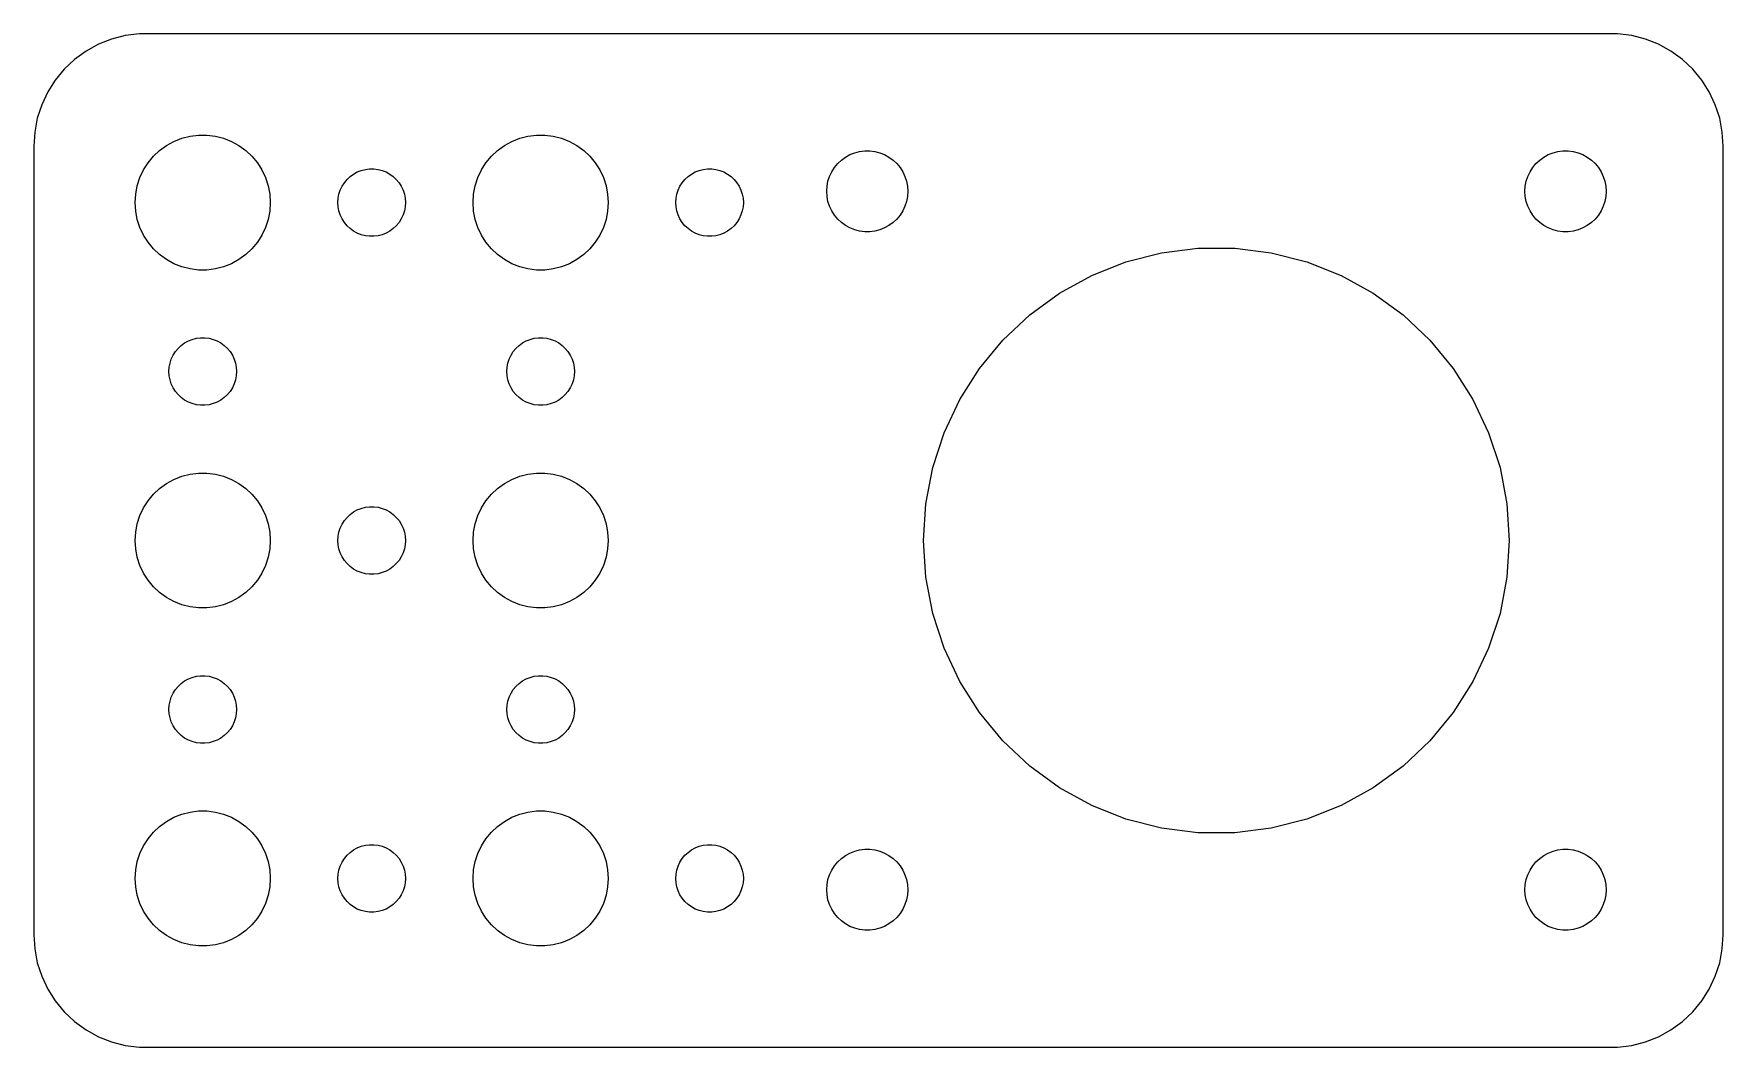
# Model space of a CAD drawing. Header units: metres. Extents: x -52.5 to 22.5, y -22.5 to 22.5.
import ezdxf

# ---------------------------------------------------------------- set-up
doc = ezdxf.new("R2010")
doc.units = ezdxf.units.M

msp = doc.modelspace()

# ---------------------------------------------------------------- linework, layer by layer
for p, q in [((-49.6289, 22.0241), (-50.1791, 21.7216)), ((-49.0451, 22.2553), (-49.6289, 22.0241)), ((-48.4369, 22.4114), (-49.0451, 22.2553)), ((-47.8139, 22.4901), (-48.4369, 22.4114)), ((17.8139, 22.4901), (-47.8139, 22.4901)), ((18.4369, 22.4114), (17.8139, 22.4901)), ((19.0451, 22.2553), (18.4369, 22.4114)), ((19.6289, 22.0241), (19.0451, 22.2553)), ((20.1791, 21.7216), (19.6289, 22.0241)), ((-50.6871, 21.3526), (-51.1448, 20.9227)), ((-50.1791, 21.7216), (-50.6871, 21.3526)), ((20.6871, 21.3526), (20.1791, 21.7216)), ((21.1448, 20.9227), (20.6871, 21.3526)), ((-51.5451, 20.4389), (-51.8815, 19.9088)), ((-51.1448, 20.9227), (-51.5451, 20.4389)), ((21.5451, 20.4389), (21.1448, 20.9227)), ((21.8815, 19.9088), (21.5451, 20.4389)), ((-51.8815, 19.9088), (-52.1489, 19.3406)), ((22.1489, 19.3406), (21.8815, 19.9088)), ((-52.1489, 19.3406), (-52.3429, 18.7434)), ((22.3429, 18.7434), (22.1489, 19.3406)), ((-52.4606, 18.1267), (-52.5, 17.5)), ((-52.3429, 18.7434), (-52.4606, 18.1267)), ((22.4606, 18.1267), (22.3429, 18.7434)), ((22.5, 17.5), (22.4606, 18.1267)), ((-52.5, 17.5), (-52.5, -17.5)), ((-47.1869, 17.0536), (-46.9123, 17.3115)), ((-46.9123, 17.3115), (-46.6075, 17.533)), ((-46.6075, 17.533), (-46.2773, 17.7145)), ((-46.2773, 17.7145), (-45.927, 17.8532)), ((-45.927, 17.8532), (-45.5621, 17.9469)), ((-45.5621, 17.9469), (-45.1884, 17.9941)), ((-45.1884, 17.9941), (-44.8116, 17.9941)), ((-44.8116, 17.9941), (-44.4379, 17.9469)), ((-44.4379, 17.9469), (-44.0729, 17.8532)), ((-44.0729, 17.8532), (-43.7227, 17.7145)), ((-43.7227, 17.7145), (-43.3925, 17.533)), ((-43.3925, 17.533), (-43.0877, 17.3115)), ((-43.0877, 17.3115), (-42.8131, 17.0536)), ((-32.1869, 17.0536), (-31.9123, 17.3115)), ((-31.9123, 17.3115), (-31.6075, 17.533)), ((-31.6075, 17.533), (-31.2773, 17.7145)), ((-31.2773, 17.7145), (-30.927, 17.8532)), ((-30.927, 17.8532), (-30.5621, 17.9469)), ((-30.5621, 17.9469), (-30.1884, 17.9941)), ((-30.1884, 17.9941), (-29.8116, 17.9941)), ((-29.8116, 17.9941), (-29.4379, 17.9469)), ((-29.4379, 17.9469), (-29.0729, 17.8532)), ((-29.0729, 17.8532), (-28.7227, 17.7145)), ((-28.7227, 17.7145), (-28.3925, 17.533)), ((-28.3925, 17.533), (-28.0877, 17.3115)), ((-28.0877, 17.3115), (-27.8131, 17.0536)), ((-16.0562, 17.2119), (-15.8373, 17.2681)), ((-15.8373, 17.2681), (-15.613, 17.2964)), ((-15.613, 17.2964), (-15.387, 17.2964)), ((-15.387, 17.2964), (-15.1627, 17.2681)), ((-15.1627, 17.2681), (-14.9438, 17.2119)), ((14.9438, 17.2119), (15.1627, 17.2681)), ((15.1627, 17.2681), (15.387, 17.2964)), ((15.387, 17.2964), (15.613, 17.2964)), ((15.613, 17.2964), (15.8373, 17.2681)), ((15.8373, 17.2681), (16.0562, 17.2119)), ((22.5, -17.5), (22.5, 17.5)), ((-47.6289, 16.4453), (-47.427, 16.7634)), ((-47.427, 16.7634), (-47.1869, 17.0536)), ((-42.8131, 17.0536), (-42.5729, 16.7634)), ((-42.5729, 16.7634), (-42.3711, 16.4453)), ((-32.6289, 16.4453), (-32.427, 16.7634)), ((-32.427, 16.7634), (-32.1869, 17.0536)), ((-27.8131, 17.0536), (-27.5729, 16.7634)), ((-27.5729, 16.7634), (-27.3711, 16.4453)), ((-17.0773, 16.3672), (-16.9562, 16.558)), ((-16.9562, 16.558), (-16.8121, 16.7322)), ((-16.8121, 16.7322), (-16.6474, 16.8869)), ((-16.6474, 16.8869), (-16.4645, 17.0198)), ((-16.4645, 17.0198), (-16.2664, 17.1287)), ((-16.2664, 17.1287), (-16.0562, 17.2119)), ((-14.9438, 17.2119), (-14.7336, 17.1287)), ((-14.7336, 17.1287), (-14.5355, 17.0198)), ((-14.5355, 17.0198), (-14.3526, 16.8869)), ((-14.3526, 16.8869), (-14.1879, 16.7322)), ((-14.1879, 16.7322), (-14.0438, 16.558)), ((-14.0438, 16.558), (-13.9226, 16.3672)), ((13.9226, 16.3672), (14.0438, 16.558)), ((14.0438, 16.558), (14.1879, 16.7322)), ((14.1879, 16.7322), (14.3526, 16.8869)), ((14.3526, 16.8869), (14.5355, 17.0198)), ((14.5355, 17.0198), (14.7336, 17.1287)), ((14.7336, 17.1287), (14.9438, 17.2119)), ((16.0562, 17.2119), (16.2664, 17.1287)), ((16.2664, 17.1287), (16.4645, 17.0198)), ((16.4645, 17.0198), (16.6474, 16.8869)), ((16.6474, 16.8869), (16.8121, 16.7322)), ((16.8121, 16.7322), (16.9562, 16.558)), ((16.9562, 16.558), (17.0773, 16.3672)), ((-47.9057, 15.7461), (-47.7893, 16.1044)), ((-47.7893, 16.1044), (-47.6289, 16.4453)), ((-42.3711, 16.4453), (-42.2107, 16.1044)), ((-42.2107, 16.1044), (-42.0942, 15.7461)), ((-38.8145, 15.7226), (-38.7135, 15.8817)), ((-38.7135, 15.8817), (-38.5934, 16.0268)), ((-38.5934, 16.0268), (-38.4561, 16.1558)), ((-38.4561, 16.1558), (-38.3037, 16.2665)), ((-38.3037, 16.2665), (-38.1387, 16.3572)), ((-38.1387, 16.3572), (-37.9635, 16.4266)), ((-37.9635, 16.4266), (-37.7811, 16.4734)), ((-37.7811, 16.4734), (-37.5942, 16.497)), ((-37.5942, 16.497), (-37.4058, 16.497)), ((-37.4058, 16.497), (-37.2189, 16.4734)), ((-37.2189, 16.4734), (-37.0365, 16.4266)), ((-37.0365, 16.4266), (-36.8613, 16.3572)), ((-36.8613, 16.3572), (-36.6963, 16.2665)), ((-36.6963, 16.2665), (-36.5439, 16.1558)), ((-36.5439, 16.1558), (-36.4065, 16.0268)), ((-36.4065, 16.0268), (-36.2865, 15.8817)), ((-36.2865, 15.8817), (-36.1855, 15.7226)), ((-32.9057, 15.7461), (-32.7893, 16.1044)), ((-32.7893, 16.1044), (-32.6289, 16.4453)), ((-27.3711, 16.4453), (-27.2107, 16.1044)), ((-27.2107, 16.1044), (-27.0942, 15.7461)), ((-23.8145, 15.7226), (-23.7135, 15.8817)), ((-23.7135, 15.8817), (-23.5934, 16.0268)), ((-23.5934, 16.0268), (-23.4561, 16.1558)), ((-23.4561, 16.1558), (-23.3037, 16.2665)), ((-23.3037, 16.2665), (-23.1387, 16.3572)), ((-23.1387, 16.3572), (-22.9635, 16.4266)), ((-22.9635, 16.4266), (-22.7811, 16.4734)), ((-22.7811, 16.4734), (-22.5942, 16.497)), ((-22.5942, 16.497), (-22.4058, 16.497)), ((-22.4058, 16.497), (-22.2189, 16.4734)), ((-22.2189, 16.4734), (-22.0365, 16.4266)), ((-22.0365, 16.4266), (-21.8613, 16.3572)), ((-21.8613, 16.3572), (-21.6963, 16.2665)), ((-21.6963, 16.2665), (-21.5439, 16.1558)), ((-21.5439, 16.1558), (-21.4065, 16.0268)), ((-21.4065, 16.0268), (-21.2865, 15.8817)), ((-21.2865, 15.8817), (-21.1855, 15.7226)), ((-17.2858, 15.7256), (-17.2434, 15.9476)), ((-17.2434, 15.9476), (-17.1736, 16.1626)), ((-17.1736, 16.1626), (-17.0773, 16.3672)), ((-13.9226, 16.3672), (-13.8264, 16.1626)), ((-13.8264, 16.1626), (-13.7565, 15.9476)), ((-13.7565, 15.9476), (-13.7142, 15.7256)), ((13.7142, 15.7256), (13.7565, 15.9476)), ((13.7565, 15.9476), (13.8264, 16.1626)), ((13.8264, 16.1626), (13.9226, 16.3672)), ((17.0773, 16.3672), (17.1736, 16.1626)), ((17.1736, 16.1626), (17.2434, 15.9476)), ((17.2434, 15.9476), (17.2858, 15.7256)), ((-48, 15), (-47.9763, 15.376)), ((-47.9763, 14.624), (-48, 15)), ((-47.9763, 15.376), (-47.9057, 15.7461)), ((-42.0942, 15.7461), (-42.0237, 15.376)), ((-42.0237, 15.376), (-42, 15)), ((-42, 15), (-42.0237, 14.624)), ((-39, 15), (-38.9882, 15.188)), ((-38.9882, 14.812), (-39, 15)), ((-38.9882, 15.188), (-38.9529, 15.373)), ((-38.9529, 15.373), (-38.8947, 15.5522)), ((-38.8947, 15.5522), (-38.8145, 15.7226)), ((-36.1855, 15.7226), (-36.1053, 15.5522)), ((-36.1053, 15.5522), (-36.0471, 15.373)), ((-36.0471, 15.373), (-36.0118, 15.188)), ((-36.0118, 15.188), (-36, 15)), ((-36, 15), (-36.0118, 14.812)), ((-33, 15), (-32.9763, 15.376)), ((-32.9763, 14.624), (-33, 15)), ((-32.9763, 15.376), (-32.9057, 15.7461)), ((-27.0942, 15.7461), (-27.0237, 15.376)), ((-27.0237, 15.376), (-27, 15)), ((-27, 15), (-27.0237, 14.624)), ((-24, 15), (-23.9882, 15.188)), ((-23.9882, 14.812), (-24, 15)), ((-23.9882, 15.188), (-23.9529, 15.373)), ((-23.9529, 15.373), (-23.8947, 15.5522)), ((-23.8947, 15.5522), (-23.8145, 15.7226)), ((-21.1855, 15.7226), (-21.1053, 15.5522)), ((-21.1053, 15.5522), (-21.0471, 15.373)), ((-21.0471, 15.373), (-21.0118, 15.188)), ((-21.0118, 15.188), (-21, 15)), ((-21, 15), (-21.0118, 14.812)), ((-17.3, 15.5), (-17.2858, 15.7256)), ((-17.2858, 15.2744), (-17.3, 15.5)), ((-17.2434, 15.0524), (-17.2858, 15.2744)), ((-17.1736, 14.8374), (-17.2434, 15.0524)), ((-13.7565, 15.0524), (-13.8264, 14.8374)), ((-13.7142, 15.2744), (-13.7565, 15.0524)), ((-13.7142, 15.7256), (-13.7, 15.5)), ((-13.7, 15.5), (-13.7142, 15.2744)), ((13.7, 15.5), (13.7142, 15.7256)), ((13.7142, 15.2744), (13.7, 15.5)), ((13.7565, 15.0524), (13.7142, 15.2744)), ((13.8264, 14.8374), (13.7565, 15.0524)), ((17.2434, 15.0524), (17.1736, 14.8374)), ((17.2858, 15.2744), (17.2434, 15.0524)), ((17.2858, 15.7256), (17.3, 15.5)), ((17.3, 15.5), (17.2858, 15.2744)), ((-47.9057, 14.2539), (-47.9763, 14.624)), ((-47.7893, 13.8956), (-47.9057, 14.2539)), ((-42.0942, 14.2539), (-42.2107, 13.8956)), ((-42.0237, 14.624), (-42.0942, 14.2539)), ((-38.9529, 14.627), (-38.9882, 14.812)), ((-38.8947, 14.4478), (-38.9529, 14.627)), ((-38.8145, 14.2774), (-38.8947, 14.4478)), ((-38.7135, 14.1183), (-38.8145, 14.2774)), ((-36.1855, 14.2774), (-36.2865, 14.1183)), ((-36.1053, 14.4478), (-36.1855, 14.2774)), ((-36.0471, 14.627), (-36.1053, 14.4478)), ((-36.0118, 14.812), (-36.0471, 14.627)), ((-32.9057, 14.2539), (-32.9763, 14.624)), ((-32.7893, 13.8956), (-32.9057, 14.2539)), ((-27.0942, 14.2539), (-27.2107, 13.8956)), ((-27.0237, 14.624), (-27.0942, 14.2539)), ((-23.9529, 14.627), (-23.9882, 14.812)), ((-23.8947, 14.4478), (-23.9529, 14.627)), ((-23.8145, 14.2774), (-23.8947, 14.4478)), ((-23.7135, 14.1183), (-23.8145, 14.2774)), ((-21.1855, 14.2774), (-21.2865, 14.1183)), ((-21.1053, 14.4478), (-21.1855, 14.2774)), ((-21.0471, 14.627), (-21.1053, 14.4478)), ((-21.0118, 14.812), (-21.0471, 14.627)), ((-17.0773, 14.6328), (-17.1736, 14.8374)), ((-16.9562, 14.442), (-17.0773, 14.6328)), ((-16.8121, 14.2678), (-16.9562, 14.442)), ((-16.6474, 14.1131), (-16.8121, 14.2678)), ((-14.1879, 14.2678), (-14.3526, 14.1131)), ((-14.0438, 14.442), (-14.1879, 14.2678)), ((-13.9226, 14.6328), (-14.0438, 14.442)), ((-13.8264, 14.8374), (-13.9226, 14.6328)), ((13.9226, 14.6328), (13.8264, 14.8374)), ((14.0438, 14.442), (13.9226, 14.6328)), ((14.1879, 14.2678), (14.0438, 14.442)), ((14.3526, 14.1131), (14.1879, 14.2678)), ((16.8121, 14.2678), (16.6474, 14.1131)), ((16.9562, 14.442), (16.8121, 14.2678)), ((17.0773, 14.6328), (16.9562, 14.442)), ((17.1736, 14.8374), (17.0773, 14.6328)), ((-47.6289, 13.5547), (-47.7893, 13.8956)), ((-47.427, 13.2366), (-47.6289, 13.5547)), ((-42.3711, 13.5547), (-42.5729, 13.2366)), ((-42.2107, 13.8956), (-42.3711, 13.5547)), ((-38.5934, 13.9732), (-38.7135, 14.1183)), ((-38.4561, 13.8442), (-38.5934, 13.9732)), ((-38.3037, 13.7335), (-38.4561, 13.8442)), ((-38.1387, 13.6427), (-38.3037, 13.7335)), ((-37.9635, 13.5734), (-38.1387, 13.6427)), ((-37.7811, 13.5266), (-37.9635, 13.5734)), ((-37.5942, 13.5029), (-37.7811, 13.5266)), ((-37.4058, 13.5029), (-37.5942, 13.5029)), ((-37.2189, 13.5266), (-37.4058, 13.5029)), ((-37.0365, 13.5734), (-37.2189, 13.5266)), ((-36.8613, 13.6427), (-37.0365, 13.5734)), ((-36.6963, 13.7335), (-36.8613, 13.6427)), ((-36.5439, 13.8442), (-36.6963, 13.7335)), ((-36.4065, 13.9732), (-36.5439, 13.8442)), ((-36.2865, 14.1183), (-36.4065, 13.9732)), ((-32.6289, 13.5547), (-32.7893, 13.8956)), ((-32.427, 13.2366), (-32.6289, 13.5547)), ((-27.3711, 13.5547), (-27.5729, 13.2366)), ((-27.2107, 13.8956), (-27.3711, 13.5547)), ((-23.5934, 13.9732), (-23.7135, 14.1183)), ((-23.4561, 13.8442), (-23.5934, 13.9732)), ((-23.3037, 13.7335), (-23.4561, 13.8442)), ((-23.1387, 13.6427), (-23.3037, 13.7335)), ((-22.9635, 13.5734), (-23.1387, 13.6427)), ((-22.7811, 13.5266), (-22.9635, 13.5734)), ((-22.5942, 13.5029), (-22.7811, 13.5266)), ((-22.4058, 13.5029), (-22.5942, 13.5029)), ((-22.2189, 13.5266), (-22.4058, 13.5029)), ((-22.0365, 13.5734), (-22.2189, 13.5266)), ((-21.8613, 13.6427), (-22.0365, 13.5734)), ((-21.6963, 13.7335), (-21.8613, 13.6427)), ((-21.5439, 13.8442), (-21.6963, 13.7335)), ((-21.4065, 13.9732), (-21.5439, 13.8442)), ((-21.2865, 14.1183), (-21.4065, 13.9732)), ((-16.4645, 13.9802), (-16.6474, 14.1131)), ((-16.2664, 13.8713), (-16.4645, 13.9802)), ((-16.0562, 13.7881), (-16.2664, 13.8713)), ((-15.8373, 13.7319), (-16.0562, 13.7881)), ((-15.613, 13.7036), (-15.8373, 13.7319)), ((-15.387, 13.7036), (-15.613, 13.7036)), ((-15.1627, 13.7319), (-15.387, 13.7036)), ((-14.9438, 13.7881), (-15.1627, 13.7319)), ((-14.7336, 13.8713), (-14.9438, 13.7881)), ((-14.5355, 13.9802), (-14.7336, 13.8713)), ((-14.3526, 14.1131), (-14.5355, 13.9802)), ((14.5355, 13.9802), (14.3526, 14.1131)), ((14.7336, 13.8713), (14.5355, 13.9802)), ((14.9438, 13.7881), (14.7336, 13.8713)), ((15.1627, 13.7319), (14.9438, 13.7881)), ((15.387, 13.7036), (15.1627, 13.7319)), ((15.613, 13.7036), (15.387, 13.7036)), ((15.8373, 13.7319), (15.613, 13.7036)), ((16.0562, 13.7881), (15.8373, 13.7319)), ((16.2664, 13.8713), (16.0562, 13.7881)), ((16.4645, 13.9802), (16.2664, 13.8713)), ((16.6474, 14.1131), (16.4645, 13.9802)), ((-47.1869, 12.9464), (-47.427, 13.2366)), ((-46.9123, 12.6884), (-47.1869, 12.9464)), ((-42.8131, 12.9464), (-43.0877, 12.6884)), ((-42.5729, 13.2366), (-42.8131, 12.9464)), ((-32.1869, 12.9464), (-32.427, 13.2366)), ((-31.9123, 12.6884), (-32.1869, 12.9464)), ((-27.8131, 12.9464), (-28.0877, 12.6884)), ((-27.5729, 13.2366), (-27.8131, 12.9464)), ((-4.01721, 12.3637), (-2.43594, 12.7697)), ((-2.43594, 12.7697), (-0.81627, 12.9743)), ((-0.81627, 12.9743), (0.81627, 12.9743)), ((0.81627, 12.9743), (2.43594, 12.7697)), ((2.43594, 12.7697), (4.01721, 12.3637)), ((-46.6075, 12.467), (-46.9123, 12.6884)), ((-46.2773, 12.2855), (-46.6075, 12.467)), ((-45.927, 12.1468), (-46.2773, 12.2855)), ((-45.5621, 12.0531), (-45.927, 12.1468)), ((-45.1884, 12.0059), (-45.5621, 12.0531)), ((-44.8116, 12.0059), (-45.1884, 12.0059)), ((-44.4379, 12.0531), (-44.8116, 12.0059)), ((-44.0729, 12.1468), (-44.4379, 12.0531)), ((-43.7227, 12.2855), (-44.0729, 12.1468)), ((-43.3925, 12.467), (-43.7227, 12.2855)), ((-43.0877, 12.6884), (-43.3925, 12.467)), ((-31.6075, 12.467), (-31.9123, 12.6884)), ((-31.2773, 12.2855), (-31.6075, 12.467)), ((-30.927, 12.1468), (-31.2773, 12.2855)), ((-30.5621, 12.0531), (-30.927, 12.1468)), ((-30.1884, 12.0059), (-30.5621, 12.0531)), ((-29.8116, 12.0059), (-30.1884, 12.0059)), ((-29.4379, 12.0531), (-29.8116, 12.0059)), ((-29.0729, 12.1468), (-29.4379, 12.0531)), ((-28.7227, 12.2855), (-29.0729, 12.1468)), ((-28.3925, 12.467), (-28.7227, 12.2855)), ((-28.0877, 12.6884), (-28.3925, 12.467)), ((-5.53513, 11.7627), (-4.01721, 12.3637)), ((4.01721, 12.3637), (5.53513, 11.7627)), ((-6.96574, 10.9763), (-5.53513, 11.7627)), ((5.53513, 11.7627), (6.96574, 10.9763)), ((-8.2865, 10.0167), (-6.96574, 10.9763)), ((6.96574, 10.9763), (8.2865, 10.0167)), ((-9.47658, 8.89911), (-8.2865, 10.0167)), ((8.2865, 10.0167), (9.47658, 8.89911)), ((-46.3145, 8.22263), (-46.2135, 8.38167)), ((-46.2135, 8.38167), (-46.0934, 8.52681)), ((-46.0934, 8.52681), (-45.9561, 8.65576)), ((-45.9561, 8.65576), (-45.8037, 8.76648)), ((-45.8037, 8.76648), (-45.6387, 8.85724)), ((-45.6387, 8.85724), (-45.4635, 8.92657)), ((-45.4635, 8.92657), (-45.2811, 8.97342)), ((-45.2811, 8.97342), (-45.0942, 8.99704)), ((-45.0942, 8.99704), (-44.9058, 8.99704)), ((-44.9058, 8.99704), (-44.7189, 8.97342)), ((-44.7189, 8.97342), (-44.5365, 8.92657)), ((-44.5365, 8.92657), (-44.3613, 8.85724)), ((-44.3613, 8.85724), (-44.1963, 8.76648)), ((-44.1963, 8.76648), (-44.0439, 8.65576)), ((-44.0439, 8.65576), (-43.9065, 8.52681)), ((-43.9065, 8.52681), (-43.7865, 8.38167)), ((-43.7865, 8.38167), (-43.6855, 8.22263)), ((-31.3145, 8.22263), (-31.2135, 8.38167)), ((-31.2135, 8.38167), (-31.0934, 8.52681)), ((-31.0934, 8.52681), (-30.9561, 8.65576)), ((-30.9561, 8.65576), (-30.8037, 8.76648)), ((-30.8037, 8.76648), (-30.6387, 8.85724)), ((-30.6387, 8.85724), (-30.4635, 8.92657)), ((-30.4635, 8.92657), (-30.2811, 8.97342)), ((-30.2811, 8.97342), (-30.0942, 8.99704)), ((-30.0942, 8.99704), (-29.9058, 8.99704)), ((-29.9058, 8.99704), (-29.7189, 8.97342)), ((-29.7189, 8.97342), (-29.5365, 8.92657)), ((-29.5365, 8.92657), (-29.3613, 8.85724)), ((-29.3613, 8.85724), (-29.1963, 8.76648)), ((-29.1963, 8.76648), (-29.0439, 8.65576)), ((-29.0439, 8.65576), (-28.9065, 8.52681)), ((-28.9065, 8.52681), (-28.7865, 8.38167)), ((-28.7865, 8.38167), (-28.6855, 8.22263)), ((-10.5172, 7.6412), (-9.47658, 8.89911)), ((9.47658, 8.89911), (10.5172, 7.6412)), ((-46.5, 7.5), (-46.4882, 7.68799)), ((-46.4882, 7.312), (-46.5, 7.5)), ((-46.4882, 7.68799), (-46.4529, 7.87303)), ((-46.4529, 7.87303), (-46.3947, 8.05219)), ((-46.3947, 8.05219), (-46.3145, 8.22263)), ((-43.6855, 8.22263), (-43.6053, 8.05219)), ((-43.6053, 8.05219), (-43.5471, 7.87303)), ((-43.5471, 7.87303), (-43.5118, 7.68799)), ((-43.5118, 7.68799), (-43.5, 7.5)), ((-43.5, 7.5), (-43.5118, 7.312)), ((-31.5, 7.5), (-31.4882, 7.68799)), ((-31.4882, 7.312), (-31.5, 7.5)), ((-31.4882, 7.68799), (-31.4529, 7.87303)), ((-31.4529, 7.87303), (-31.3947, 8.05219)), ((-31.3947, 8.05219), (-31.3145, 8.22263)), ((-28.6855, 8.22263), (-28.6053, 8.05219)), ((-28.6053, 8.05219), (-28.5471, 7.87303)), ((-28.5471, 7.87303), (-28.5118, 7.68799)), ((-28.5118, 7.68799), (-28.5, 7.5)), ((-28.5, 7.5), (-28.5118, 7.312)), ((-11.392, 6.26279), (-10.5172, 7.6412)), ((10.5172, 7.6412), (11.392, 6.26279)), ((-46.4529, 7.12695), (-46.4882, 7.312)), ((-46.3947, 6.9478), (-46.4529, 7.12695)), ((-46.3145, 6.77736), (-46.3947, 6.9478)), ((-46.2135, 6.61832), (-46.3145, 6.77736)), ((-43.6855, 6.77736), (-43.7865, 6.61832)), ((-43.6053, 6.9478), (-43.6855, 6.77736)), ((-43.5471, 7.12695), (-43.6053, 6.9478)), ((-43.5118, 7.312), (-43.5471, 7.12695)), ((-31.4529, 7.12695), (-31.4882, 7.312)), ((-31.3947, 6.9478), (-31.4529, 7.12695)), ((-31.3145, 6.77736), (-31.3947, 6.9478)), ((-31.2135, 6.61832), (-31.3145, 6.77736)), ((-28.6855, 6.77736), (-28.7865, 6.61832)), ((-28.6053, 6.9478), (-28.6855, 6.77736)), ((-28.5471, 7.12695), (-28.6053, 6.9478)), ((-28.5118, 7.312), (-28.5471, 7.12695)), ((-46.0934, 6.47318), (-46.2135, 6.61832)), ((-45.9561, 6.34422), (-46.0934, 6.47318)), ((-45.8037, 6.23351), (-45.9561, 6.34422)), ((-45.6387, 6.14275), (-45.8037, 6.23351)), ((-45.4635, 6.07341), (-45.6387, 6.14275)), ((-45.2811, 6.02657), (-45.4635, 6.07341)), ((-45.0942, 6.00294), (-45.2811, 6.02657)), ((-44.9058, 6.00294), (-45.0942, 6.00294)), ((-44.7189, 6.02657), (-44.9058, 6.00294)), ((-44.5365, 6.07341), (-44.7189, 6.02657)), ((-44.3613, 6.14275), (-44.5365, 6.07341)), ((-44.1963, 6.23351), (-44.3613, 6.14275)), ((-44.0439, 6.34422), (-44.1963, 6.23351)), ((-43.9065, 6.47318), (-44.0439, 6.34422)), ((-43.7865, 6.61832), (-43.9065, 6.47318)), ((-31.0934, 6.47318), (-31.2135, 6.61832)), ((-30.9561, 6.34422), (-31.0934, 6.47318)), ((-30.8037, 6.23351), (-30.9561, 6.34422)), ((-30.6387, 6.14275), (-30.8037, 6.23351)), ((-30.4635, 6.07341), (-30.6387, 6.14275)), ((-30.2811, 6.02657), (-30.4635, 6.07341)), ((-30.0942, 6.00294), (-30.2811, 6.02657)), ((-29.9058, 6.00294), (-30.0942, 6.00294)), ((-29.7189, 6.02657), (-29.9058, 6.00294)), ((-29.5365, 6.07341), (-29.7189, 6.02657)), ((-29.3613, 6.14275), (-29.5365, 6.07341)), ((-29.1963, 6.23351), (-29.3613, 6.14275)), ((-29.0439, 6.34422), (-29.1963, 6.23351)), ((-28.9065, 6.47318), (-29.0439, 6.34422)), ((-28.7865, 6.61832), (-28.9065, 6.47318)), ((-12.0871, 4.78561), (-11.392, 6.26279)), ((11.392, 6.26279), (12.0871, 4.78561)), ((-12.5916, 3.23296), (-12.0871, 4.78561)), ((12.0871, 4.78561), (12.5916, 3.23296)), ((-12.8975, 1.62932), (-12.5916, 3.23296)), ((12.5916, 3.23296), (12.8975, 1.62932)), ((-47.1869, 2.05363), (-46.9123, 2.31154)), ((-46.9123, 2.31154), (-46.6075, 2.53297)), ((-46.6075, 2.53297), (-46.2773, 2.71448)), ((-46.2773, 2.71448), (-45.927, 2.85316)), ((-45.927, 2.85316), (-45.5621, 2.94685)), ((-45.5621, 2.94685), (-45.1884, 2.99408)), ((-45.1884, 2.99408), (-44.8116, 2.99408)), ((-44.8116, 2.99408), (-44.4379, 2.94685)), ((-44.4379, 2.94685), (-44.0729, 2.85316)), ((-44.0729, 2.85316), (-43.7227, 2.71448)), ((-43.7227, 2.71448), (-43.3925, 2.53297)), ((-43.3925, 2.53297), (-43.0877, 2.31154)), ((-43.0877, 2.31154), (-42.8131, 2.05363)), ((-32.1869, 2.05363), (-31.9123, 2.31154)), ((-31.9123, 2.31154), (-31.6075, 2.53297)), ((-31.6075, 2.53297), (-31.2773, 2.71448)), ((-31.2773, 2.71448), (-30.927, 2.85316)), ((-30.927, 2.85316), (-30.5621, 2.94685)), ((-30.5621, 2.94685), (-30.1884, 2.99408)), ((-30.1884, 2.99408), (-29.8116, 2.99408)), ((-29.8116, 2.99408), (-29.4379, 2.94685)), ((-29.4379, 2.94685), (-29.0729, 2.85316)), ((-29.0729, 2.85316), (-28.7227, 2.71448)), ((-28.7227, 2.71448), (-28.3925, 2.53297)), ((-28.3925, 2.53297), (-28.0877, 2.31154)), ((-28.0877, 2.31154), (-27.8131, 2.05363)), ((-47.6289, 1.44525), (-47.427, 1.76335)), ((-47.427, 1.76335), (-47.1869, 2.05363)), ((-42.8131, 2.05363), (-42.5729, 1.76335)), ((-42.5729, 1.76335), (-42.3711, 1.44525)), ((-32.6289, 1.44525), (-32.427, 1.76335)), ((-32.427, 1.76335), (-32.1869, 2.05363)), ((-27.8131, 2.05363), (-27.5729, 1.76335)), ((-27.5729, 1.76335), (-27.3711, 1.44525)), ((-13, 0), (-12.8975, 1.62932)), ((12.8975, 1.62932), (13, 0)), ((-47.9057, 0.74606), (-47.7893, 1.10437)), ((-47.7893, 1.10437), (-47.6289, 1.44525)), ((-42.3711, 1.44525), (-42.2107, 1.10437)), ((-42.2107, 1.10437), (-42.0942, 0.74606)), ((-38.8145, 0.72263), (-38.7135, 0.88167)), ((-38.7135, 0.88167), (-38.5934, 1.02681)), ((-38.5934, 1.02681), (-38.4561, 1.15576)), ((-38.4561, 1.15576), (-38.3037, 1.26648)), ((-38.3037, 1.26648), (-38.1387, 1.35724)), ((-38.1387, 1.35724), (-37.9635, 1.42657)), ((-37.9635, 1.42657), (-37.7811, 1.47342)), ((-37.7811, 1.47342), (-37.5942, 1.49704)), ((-37.5942, 1.49704), (-37.4058, 1.49704)), ((-37.4058, 1.49704), (-37.2189, 1.47342)), ((-37.2189, 1.47342), (-37.0365, 1.42657)), ((-37.0365, 1.42657), (-36.8613, 1.35724)), ((-36.8613, 1.35724), (-36.6963, 1.26648)), ((-36.6963, 1.26648), (-36.5439, 1.15576)), ((-36.5439, 1.15576), (-36.4065, 1.02681)), ((-36.4065, 1.02681), (-36.2865, 0.88167)), ((-36.2865, 0.88167), (-36.1855, 0.72263)), ((-32.9057, 0.74606), (-32.7893, 1.10437)), ((-32.7893, 1.10437), (-32.6289, 1.44525)), ((-27.3711, 1.44525), (-27.2107, 1.10437)), ((-27.2107, 1.10437), (-27.0942, 0.74606)), ((-48, 0), (-47.9763, 0.37599)), ((-47.9763, -0.37599), (-48, 0)), ((-47.9763, 0.37599), (-47.9057, 0.74606)), ((-42.0942, 0.74606), (-42.0237, 0.37599)), ((-42.0237, 0.37599), (-42, 0)), ((-42, 0), (-42.0237, -0.37599)), ((-39, 0), (-38.9882, 0.18799)), ((-38.9882, -0.18799), (-39, 0)), ((-38.9882, 0.18799), (-38.9529, 0.37303)), ((-38.9529, 0.37303), (-38.8947, 0.55219)), ((-38.8947, 0.55219), (-38.8145, 0.72263)), ((-36.1855, 0.72263), (-36.1053, 0.55219)), ((-36.1053, 0.55219), (-36.0471, 0.37303)), ((-36.0471, 0.37303), (-36.0118, 0.18799)), ((-36.0118, 0.18799), (-36, 0)), ((-36, 0), (-36.0118, -0.18799)), ((-33, 0), (-32.9763, 0.37599)), ((-32.9763, -0.37599), (-33, 0)), ((-32.9763, 0.37599), (-32.9057, 0.74606)), ((-27.0942, 0.74606), (-27.0237, 0.37599)), ((-27.0237, 0.37599), (-27, 0)), ((-27, 0), (-27.0237, -0.37599)), ((-12.8975, -1.62932), (-13, 0)), ((13, 0), (12.8975, -1.62932)), ((-47.9057, -0.74606), (-47.9763, -0.37599)), ((-47.7893, -1.10437), (-47.9057, -0.74606)), ((-42.0942, -0.74606), (-42.2107, -1.10437)), ((-42.0237, -0.37599), (-42.0942, -0.74606)), ((-38.9529, -0.37303), (-38.9882, -0.18799)), ((-38.8947, -0.55219), (-38.9529, -0.37303)), ((-38.8145, -0.72263), (-38.8947, -0.55219)), ((-38.7135, -0.88167), (-38.8145, -0.72263)), ((-36.1855, -0.72263), (-36.2865, -0.88167)), ((-36.1053, -0.55219), (-36.1855, -0.72263)), ((-36.0471, -0.37303), (-36.1053, -0.55219)), ((-36.0118, -0.18799), (-36.0471, -0.37303)), ((-32.9057, -0.74606), (-32.9763, -0.37599)), ((-32.7893, -1.10437), (-32.9057, -0.74606)), ((-27.0942, -0.74606), (-27.2107, -1.10437)), ((-27.0237, -0.37599), (-27.0942, -0.74606)), ((-47.6289, -1.44525), (-47.7893, -1.10437)), ((-47.427, -1.76335), (-47.6289, -1.44525)), ((-42.3711, -1.44525), (-42.5729, -1.76335)), ((-42.2107, -1.10437), (-42.3711, -1.44525)), ((-38.5934, -1.02681), (-38.7135, -0.88167)), ((-38.4561, -1.15576), (-38.5934, -1.02681)), ((-38.3037, -1.26648), (-38.4561, -1.15576)), ((-38.1387, -1.35724), (-38.3037, -1.26648)), ((-37.9635, -1.42657), (-38.1387, -1.35724)), ((-37.7811, -1.47342), (-37.9635, -1.42657)), ((-37.5942, -1.49704), (-37.7811, -1.47342)), ((-37.4058, -1.49704), (-37.5942, -1.49704)), ((-37.2189, -1.47342), (-37.4058, -1.49704)), ((-37.0365, -1.42657), (-37.2189, -1.47342)), ((-36.8613, -1.35724), (-37.0365, -1.42657)), ((-36.6963, -1.26648), (-36.8613, -1.35724)), ((-36.5439, -1.15576), (-36.6963, -1.26648)), ((-36.4065, -1.02681), (-36.5439, -1.15576)), ((-36.2865, -0.88167), (-36.4065, -1.02681)), ((-32.6289, -1.44525), (-32.7893, -1.10437)), ((-32.427, -1.76335), (-32.6289, -1.44525)), ((-27.3711, -1.44525), (-27.5729, -1.76335)), ((-27.2107, -1.10437), (-27.3711, -1.44525)), ((-47.1869, -2.05363), (-47.427, -1.76335)), ((-46.9123, -2.31154), (-47.1869, -2.05363)), ((-42.8131, -2.05363), (-43.0877, -2.31154)), ((-42.5729, -1.76335), (-42.8131, -2.05363)), ((-32.1869, -2.05363), (-32.427, -1.76335)), ((-31.9123, -2.31154), (-32.1869, -2.05363)), ((-27.8131, -2.05363), (-28.0877, -2.31154)), ((-27.5729, -1.76335), (-27.8131, -2.05363)), ((-12.5916, -3.23296), (-12.8975, -1.62932)), ((12.8975, -1.62932), (12.5916, -3.23296)), ((-46.6075, -2.53297), (-46.9123, -2.31154)), ((-46.2773, -2.71448), (-46.6075, -2.53297)), ((-45.927, -2.85316), (-46.2773, -2.71448)), ((-45.5621, -2.94685), (-45.927, -2.85316)), ((-45.1884, -2.99408), (-45.5621, -2.94685)), ((-44.8116, -2.99408), (-45.1884, -2.99408)), ((-44.4379, -2.94685), (-44.8116, -2.99408)), ((-44.0729, -2.85316), (-44.4379, -2.94685)), ((-43.7227, -2.71448), (-44.0729, -2.85316)), ((-43.3925, -2.53297), (-43.7227, -2.71448)), ((-43.0877, -2.31154), (-43.3925, -2.53297)), ((-31.6075, -2.53297), (-31.9123, -2.31154)), ((-31.2773, -2.71448), (-31.6075, -2.53297)), ((-30.927, -2.85316), (-31.2773, -2.71448)), ((-30.5621, -2.94685), (-30.927, -2.85316)), ((-30.1884, -2.99408), (-30.5621, -2.94685)), ((-29.8116, -2.99408), (-30.1884, -2.99408)), ((-29.4379, -2.94685), (-29.8116, -2.99408)), ((-29.0729, -2.85316), (-29.4379, -2.94685)), ((-28.7227, -2.71448), (-29.0729, -2.85316)), ((-28.3925, -2.53297), (-28.7227, -2.71448)), ((-28.0877, -2.31154), (-28.3925, -2.53297)), ((-12.0871, -4.78561), (-12.5916, -3.23296)), ((12.5916, -3.23296), (12.0871, -4.78561)), ((-11.392, -6.26279), (-12.0871, -4.78561)), ((12.0871, -4.78561), (11.392, -6.26279)), ((-46.3145, -6.77736), (-46.2135, -6.61832)), ((-46.2135, -6.61832), (-46.0934, -6.47318)), ((-46.0934, -6.47318), (-45.9561, -6.34422)), ((-45.9561, -6.34422), (-45.8037, -6.23351)), ((-45.8037, -6.23351), (-45.6387, -6.14275)), ((-45.6387, -6.14275), (-45.4635, -6.07341)), ((-45.4635, -6.07341), (-45.2811, -6.02657)), ((-45.2811, -6.02657), (-45.0942, -6.00294)), ((-45.0942, -6.00294), (-44.9058, -6.00294)), ((-44.9058, -6.00294), (-44.7189, -6.02657)), ((-44.7189, -6.02657), (-44.5365, -6.07341)), ((-44.5365, -6.07341), (-44.3613, -6.14275)), ((-44.3613, -6.14275), (-44.1963, -6.23351)), ((-44.1963, -6.23351), (-44.0439, -6.34422)), ((-44.0439, -6.34422), (-43.9065, -6.47318)), ((-43.9065, -6.47318), (-43.7865, -6.61832)), ((-43.7865, -6.61832), (-43.6855, -6.77736)), ((-31.3145, -6.77736), (-31.2135, -6.61832)), ((-31.2135, -6.61832), (-31.0934, -6.47318)), ((-31.0934, -6.47318), (-30.9561, -6.34422)), ((-30.9561, -6.34422), (-30.8037, -6.23351)), ((-30.8037, -6.23351), (-30.6387, -6.14275)), ((-30.6387, -6.14275), (-30.4635, -6.07341)), ((-30.4635, -6.07341), (-30.2811, -6.02657)), ((-30.2811, -6.02657), (-30.0942, -6.00294)), ((-30.0942, -6.00294), (-29.9058, -6.00294)), ((-29.9058, -6.00294), (-29.7189, -6.02657)), ((-29.7189, -6.02657), (-29.5365, -6.07341)), ((-29.5365, -6.07341), (-29.3613, -6.14275)), ((-29.3613, -6.14275), (-29.1963, -6.23351)), ((-29.1963, -6.23351), (-29.0439, -6.34422)), ((-29.0439, -6.34422), (-28.9065, -6.47318)), ((-28.9065, -6.47318), (-28.7865, -6.61832)), ((-28.7865, -6.61832), (-28.6855, -6.77736)), ((-10.5172, -7.6412), (-11.392, -6.26279)), ((11.392, -6.26279), (10.5172, -7.6412)), ((-46.5, -7.5), (-46.4882, -7.312)), ((-46.4882, -7.68799), (-46.5, -7.5)), ((-46.4882, -7.312), (-46.4529, -7.12695)), ((-46.4529, -7.12695), (-46.3947, -6.9478)), ((-46.3947, -6.9478), (-46.3145, -6.77736)), ((-43.6855, -6.77736), (-43.6053, -6.9478)), ((-43.6053, -6.9478), (-43.5471, -7.12695)), ((-43.5471, -7.12695), (-43.5118, -7.312)), ((-43.5118, -7.312), (-43.5, -7.5)), ((-43.5, -7.5), (-43.5118, -7.68799)), ((-31.5, -7.5), (-31.4882, -7.312)), ((-31.4882, -7.68799), (-31.5, -7.5)), ((-31.4882, -7.312), (-31.4529, -7.12695)), ((-31.4529, -7.12695), (-31.3947, -6.9478)), ((-31.3947, -6.9478), (-31.3145, -6.77736)), ((-28.6855, -6.77736), (-28.6053, -6.9478)), ((-28.6053, -6.9478), (-28.5471, -7.12695)), ((-28.5471, -7.12695), (-28.5118, -7.312)), ((-28.5118, -7.312), (-28.5, -7.5)), ((-28.5, -7.5), (-28.5118, -7.68799)), ((-46.4529, -7.87303), (-46.4882, -7.68799)), ((-46.3947, -8.05219), (-46.4529, -7.87303)), ((-46.3145, -8.22263), (-46.3947, -8.05219)), ((-46.2135, -8.38167), (-46.3145, -8.22263)), ((-43.6855, -8.22263), (-43.7865, -8.38167)), ((-43.6053, -8.05219), (-43.6855, -8.22263)), ((-43.5471, -7.87303), (-43.6053, -8.05219)), ((-43.5118, -7.68799), (-43.5471, -7.87303)), ((-31.4529, -7.87303), (-31.4882, -7.68799)), ((-31.3947, -8.05219), (-31.4529, -7.87303)), ((-31.3145, -8.22263), (-31.3947, -8.05219)), ((-31.2135, -8.38167), (-31.3145, -8.22263)), ((-28.6855, -8.22263), (-28.7865, -8.38167)), ((-28.6053, -8.05219), (-28.6855, -8.22263)), ((-28.5471, -7.87303), (-28.6053, -8.05219)), ((-28.5118, -7.68799), (-28.5471, -7.87303)), ((-9.47658, -8.89911), (-10.5172, -7.6412)), ((10.5172, -7.6412), (9.47658, -8.89911)), ((-46.0934, -8.52681), (-46.2135, -8.38167)), ((-45.9561, -8.65576), (-46.0934, -8.52681)), ((-45.8037, -8.76648), (-45.9561, -8.65576)), ((-45.6387, -8.85724), (-45.8037, -8.76648)), ((-45.4635, -8.92657), (-45.6387, -8.85724)), ((-45.2811, -8.97342), (-45.4635, -8.92657)), ((-45.0942, -8.99704), (-45.2811, -8.97342)), ((-44.9058, -8.99704), (-45.0942, -8.99704)), ((-44.7189, -8.97342), (-44.9058, -8.99704)), ((-44.5365, -8.92657), (-44.7189, -8.97342)), ((-44.3613, -8.85724), (-44.5365, -8.92657)), ((-44.1963, -8.76648), (-44.3613, -8.85724)), ((-44.0439, -8.65576), (-44.1963, -8.76648)), ((-43.9065, -8.52681), (-44.0439, -8.65576)), ((-43.7865, -8.38167), (-43.9065, -8.52681)), ((-31.0934, -8.52681), (-31.2135, -8.38167)), ((-30.9561, -8.65576), (-31.0934, -8.52681)), ((-30.8037, -8.76648), (-30.9561, -8.65576)), ((-30.6387, -8.85724), (-30.8037, -8.76648)), ((-30.4635, -8.92657), (-30.6387, -8.85724)), ((-30.2811, -8.97342), (-30.4635, -8.92657)), ((-30.0942, -8.99704), (-30.2811, -8.97342)), ((-29.9058, -8.99704), (-30.0942, -8.99704)), ((-29.7189, -8.97342), (-29.9058, -8.99704)), ((-29.5365, -8.92657), (-29.7189, -8.97342)), ((-29.3613, -8.85724), (-29.5365, -8.92657)), ((-29.1963, -8.76648), (-29.3613, -8.85724)), ((-29.0439, -8.65576), (-29.1963, -8.76648)), ((-28.9065, -8.52681), (-29.0439, -8.65576)), ((-28.7865, -8.38167), (-28.9065, -8.52681)), ((-8.2865, -10.0167), (-9.47658, -8.89911)), ((9.47658, -8.89911), (8.2865, -10.0167)), ((-6.96574, -10.9763), (-8.2865, -10.0167)), ((8.2865, -10.0167), (6.96574, -10.9763)), ((-5.53513, -11.7627), (-6.96574, -10.9763)), ((6.96574, -10.9763), (5.53513, -11.7627)), ((-4.01721, -12.3637), (-5.53513, -11.7627)), ((5.53513, -11.7627), (4.01721, -12.3637)), ((-47.1869, -12.9464), (-46.9123, -12.6884)), ((-46.9123, -12.6884), (-46.6075, -12.467)), ((-46.6075, -12.467), (-46.2773, -12.2855)), ((-46.2773, -12.2855), (-45.927, -12.1468)), ((-45.927, -12.1468), (-45.5621, -12.0531)), ((-45.5621, -12.0531), (-45.1884, -12.0059)), ((-45.1884, -12.0059), (-44.8116, -12.0059)), ((-44.8116, -12.0059), (-44.4379, -12.0531)), ((-44.4379, -12.0531), (-44.0729, -12.1468)), ((-44.0729, -12.1468), (-43.7227, -12.2855)), ((-43.7227, -12.2855), (-43.3925, -12.467)), ((-43.3925, -12.467), (-43.0877, -12.6884)), ((-43.0877, -12.6884), (-42.8131, -12.9464)), ((-32.1869, -12.9464), (-31.9123, -12.6884)), ((-31.9123, -12.6884), (-31.6075, -12.467)), ((-31.6075, -12.467), (-31.2773, -12.2855)), ((-31.2773, -12.2855), (-30.927, -12.1468)), ((-30.927, -12.1468), (-30.5621, -12.0531)), ((-30.5621, -12.0531), (-30.1884, -12.0059)), ((-30.1884, -12.0059), (-29.8116, -12.0059)), ((-29.8116, -12.0059), (-29.4379, -12.0531)), ((-29.4379, -12.0531), (-29.0729, -12.1468)), ((-29.0729, -12.1468), (-28.7227, -12.2855)), ((-28.7227, -12.2855), (-28.3925, -12.467)), ((-28.3925, -12.467), (-28.0877, -12.6884)), ((-28.0877, -12.6884), (-27.8131, -12.9464)), ((-2.43594, -12.7697), (-4.01721, -12.3637)), ((4.01721, -12.3637), (2.43594, -12.7697)), ((-47.6289, -13.5547), (-47.427, -13.2366)), ((-47.427, -13.2366), (-47.1869, -12.9464)), ((-42.8131, -12.9464), (-42.5729, -13.2366)), ((-42.5729, -13.2366), (-42.3711, -13.5547)), ((-32.6289, -13.5547), (-32.427, -13.2366)), ((-32.427, -13.2366), (-32.1869, -12.9464)), ((-27.8131, -12.9464), (-27.5729, -13.2366)), ((-27.5729, -13.2366), (-27.3711, -13.5547)), ((-0.81627, -12.9743), (-2.43594, -12.7697)), ((0.81627, -12.9743), (-0.81627, -12.9743)), ((2.43594, -12.7697), (0.81627, -12.9743)), ((-47.9057, -14.2539), (-47.7893, -13.8956)), ((-47.7893, -13.8956), (-47.6289, -13.5547)), ((-42.3711, -13.5547), (-42.2107, -13.8956)), ((-42.2107, -13.8956), (-42.0942, -14.2539)), ((-38.8145, -14.2774), (-38.7135, -14.1183)), ((-38.7135, -14.1183), (-38.5934, -13.9732)), ((-38.5934, -13.9732), (-38.4561, -13.8442)), ((-38.4561, -13.8442), (-38.3037, -13.7335)), ((-38.3037, -13.7335), (-38.1387, -13.6427)), ((-38.1387, -13.6427), (-37.9635, -13.5734)), ((-37.9635, -13.5734), (-37.7811, -13.5266)), ((-37.7811, -13.5266), (-37.5942, -13.5029)), ((-37.5942, -13.5029), (-37.4058, -13.5029)), ((-37.4058, -13.5029), (-37.2189, -13.5266)), ((-37.2189, -13.5266), (-37.0365, -13.5734)), ((-37.0365, -13.5734), (-36.8613, -13.6427)), ((-36.8613, -13.6427), (-36.6963, -13.7335)), ((-36.6963, -13.7335), (-36.5439, -13.8442)), ((-36.5439, -13.8442), (-36.4065, -13.9732)), ((-36.4065, -13.9732), (-36.2865, -14.1183)), ((-36.2865, -14.1183), (-36.1855, -14.2774)), ((-32.9057, -14.2539), (-32.7893, -13.8956)), ((-32.7893, -13.8956), (-32.6289, -13.5547)), ((-27.3711, -13.5547), (-27.2107, -13.8956)), ((-27.2107, -13.8956), (-27.0942, -14.2539)), ((-23.8145, -14.2774), (-23.7135, -14.1183)), ((-23.7135, -14.1183), (-23.5934, -13.9732)), ((-23.5934, -13.9732), (-23.4561, -13.8442)), ((-23.4561, -13.8442), (-23.3037, -13.7335)), ((-23.3037, -13.7335), (-23.1387, -13.6427)), ((-23.1387, -13.6427), (-22.9635, -13.5734)), ((-22.9635, -13.5734), (-22.7811, -13.5266)), ((-22.7811, -13.5266), (-22.5942, -13.5029)), ((-22.5942, -13.5029), (-22.4058, -13.5029)), ((-22.4058, -13.5029), (-22.2189, -13.5266)), ((-22.2189, -13.5266), (-22.0365, -13.5734)), ((-22.0365, -13.5734), (-21.8613, -13.6427)), ((-21.8613, -13.6427), (-21.6963, -13.7335)), ((-21.6963, -13.7335), (-21.5439, -13.8442)), ((-21.5439, -13.8442), (-21.4065, -13.9732)), ((-21.4065, -13.9732), (-21.2865, -14.1183)), ((-21.2865, -14.1183), (-21.1855, -14.2774)), ((-16.8121, -14.2678), (-16.6474, -14.1131)), ((-16.6474, -14.1131), (-16.4645, -13.9802)), ((-16.4645, -13.9802), (-16.2664, -13.8713)), ((-16.2664, -13.8713), (-16.0562, -13.7881)), ((-16.0562, -13.7881), (-15.8373, -13.7319)), ((-15.8373, -13.7319), (-15.613, -13.7036)), ((-15.613, -13.7036), (-15.387, -13.7036)), ((-15.387, -13.7036), (-15.1627, -13.7319)), ((-15.1627, -13.7319), (-14.9438, -13.7881)), ((-14.9438, -13.7881), (-14.7336, -13.8713)), ((-14.7336, -13.8713), (-14.5355, -13.9802)), ((-14.5355, -13.9802), (-14.3526, -14.1131)), ((-14.3526, -14.1131), (-14.1879, -14.2678)), ((14.1879, -14.2678), (14.3526, -14.1131)), ((14.3526, -14.1131), (14.5355, -13.9802)), ((14.5355, -13.9802), (14.7336, -13.8713)), ((14.7336, -13.8713), (14.9438, -13.7881)), ((14.9438, -13.7881), (15.1627, -13.7319)), ((15.1627, -13.7319), (15.387, -13.7036)), ((15.387, -13.7036), (15.613, -13.7036)), ((15.613, -13.7036), (15.8373, -13.7319)), ((15.8373, -13.7319), (16.0562, -13.7881)), ((16.0562, -13.7881), (16.2664, -13.8713)), ((16.2664, -13.8713), (16.4645, -13.9802)), ((16.4645, -13.9802), (16.6474, -14.1131)), ((16.6474, -14.1131), (16.8121, -14.2678)), ((-48, -15), (-47.9763, -14.624)), ((-47.9763, -15.376), (-48, -15)), ((-47.9763, -14.624), (-47.9057, -14.2539)), ((-42.0942, -14.2539), (-42.0237, -14.624)), ((-42.0237, -14.624), (-42, -15)), ((-42, -15), (-42.0237, -15.376)), ((-39, -15), (-38.9882, -14.812)), ((-38.9882, -15.188), (-39, -15)), ((-38.9882, -14.812), (-38.9529, -14.627)), ((-38.9529, -14.627), (-38.8947, -14.4478)), ((-38.8947, -14.4478), (-38.8145, -14.2774)), ((-36.1855, -14.2774), (-36.1053, -14.4478)), ((-36.1053, -14.4478), (-36.0471, -14.627)), ((-36.0471, -14.627), (-36.0118, -14.812)), ((-36.0118, -14.812), (-36, -15)), ((-36, -15), (-36.0118, -15.188)), ((-33, -15), (-32.9763, -14.624)), ((-32.9763, -15.376), (-33, -15)), ((-32.9763, -14.624), (-32.9057, -14.2539)), ((-27.0942, -14.2539), (-27.0237, -14.624)), ((-27.0237, -14.624), (-27, -15)), ((-27, -15), (-27.0237, -15.376)), ((-24, -15), (-23.9882, -14.812)), ((-23.9882, -15.188), (-24, -15)), ((-23.9882, -14.812), (-23.9529, -14.627)), ((-23.9529, -14.627), (-23.8947, -14.4478)), ((-23.8947, -14.4478), (-23.8145, -14.2774)), ((-21.1855, -14.2774), (-21.1053, -14.4478)), ((-21.1053, -14.4478), (-21.0471, -14.627)), ((-21.0471, -14.627), (-21.0118, -14.812)), ((-21.0118, -14.812), (-21, -15)), ((-21, -15), (-21.0118, -15.188)), ((-17.2434, -15.0524), (-17.1736, -14.8374)), ((-17.1736, -14.8374), (-17.0773, -14.6328)), ((-17.0773, -14.6328), (-16.9562, -14.442)), ((-16.9562, -14.442), (-16.8121, -14.2678)), ((-14.1879, -14.2678), (-14.0438, -14.442)), ((-14.0438, -14.442), (-13.9226, -14.6328)), ((-13.9226, -14.6328), (-13.8264, -14.8374)), ((-13.8264, -14.8374), (-13.7565, -15.0524)), ((13.7565, -15.0524), (13.8264, -14.8374)), ((13.8264, -14.8374), (13.9226, -14.6328)), ((13.9226, -14.6328), (14.0438, -14.442)), ((14.0438, -14.442), (14.1879, -14.2678)), ((16.8121, -14.2678), (16.9562, -14.442)), ((16.9562, -14.442), (17.0773, -14.6328)), ((17.0773, -14.6328), (17.1736, -14.8374)), ((17.1736, -14.8374), (17.2434, -15.0524)), ((-47.9057, -15.7461), (-47.9763, -15.376)), ((-47.7893, -16.1044), (-47.9057, -15.7461)), ((-42.0942, -15.7461), (-42.2107, -16.1044)), ((-42.0237, -15.376), (-42.0942, -15.7461)), ((-38.9529, -15.373), (-38.9882, -15.188)), ((-38.8947, -15.5522), (-38.9529, -15.373)), ((-38.8145, -15.7226), (-38.8947, -15.5522)), ((-38.7135, -15.8817), (-38.8145, -15.7226)), ((-36.1855, -15.7226), (-36.2865, -15.8817)), ((-36.1053, -15.5522), (-36.1855, -15.7226)), ((-36.0471, -15.373), (-36.1053, -15.5522)), ((-36.0118, -15.188), (-36.0471, -15.373)), ((-32.9057, -15.7461), (-32.9763, -15.376)), ((-32.7893, -16.1044), (-32.9057, -15.7461)), ((-27.0942, -15.7461), (-27.2107, -16.1044)), ((-27.0237, -15.376), (-27.0942, -15.7461)), ((-23.9529, -15.373), (-23.9882, -15.188)), ((-23.8947, -15.5522), (-23.9529, -15.373)), ((-23.8145, -15.7226), (-23.8947, -15.5522)), ((-23.7135, -15.8817), (-23.8145, -15.7226)), ((-21.1855, -15.7226), (-21.2865, -15.8817)), ((-21.1053, -15.5522), (-21.1855, -15.7226)), ((-21.0471, -15.373), (-21.1053, -15.5522)), ((-21.0118, -15.188), (-21.0471, -15.373)), ((-17.3, -15.5), (-17.2858, -15.2744)), ((-17.2858, -15.7256), (-17.3, -15.5)), ((-17.2858, -15.2744), (-17.2434, -15.0524)), ((-17.2434, -15.9476), (-17.2858, -15.7256)), ((-13.7565, -15.0524), (-13.7142, -15.2744)), ((-13.7142, -15.7256), (-13.7565, -15.9476)), ((-13.7142, -15.2744), (-13.7, -15.5)), ((-13.7, -15.5), (-13.7142, -15.7256)), ((13.7, -15.5), (13.7142, -15.2744)), ((13.7142, -15.7256), (13.7, -15.5)), ((13.7142, -15.2744), (13.7565, -15.0524)), ((13.7565, -15.9476), (13.7142, -15.7256)), ((17.2434, -15.0524), (17.2858, -15.2744)), ((17.2858, -15.7256), (17.2434, -15.9476)), ((17.2858, -15.2744), (17.3, -15.5)), ((17.3, -15.5), (17.2858, -15.7256)), ((-47.6289, -16.4453), (-47.7893, -16.1044)), ((-47.427, -16.7634), (-47.6289, -16.4453)), ((-42.3711, -16.4453), (-42.5729, -16.7634)), ((-42.2107, -16.1044), (-42.3711, -16.4453)), ((-38.5934, -16.0268), (-38.7135, -15.8817)), ((-38.4561, -16.1558), (-38.5934, -16.0268)), ((-38.3037, -16.2665), (-38.4561, -16.1558)), ((-38.1387, -16.3572), (-38.3037, -16.2665)), ((-37.9635, -16.4266), (-38.1387, -16.3572)), ((-37.7811, -16.4734), (-37.9635, -16.4266)), ((-37.5942, -16.497), (-37.7811, -16.4734)), ((-37.4058, -16.497), (-37.5942, -16.497)), ((-37.2189, -16.4734), (-37.4058, -16.497)), ((-37.0365, -16.4266), (-37.2189, -16.4734)), ((-36.8613, -16.3572), (-37.0365, -16.4266)), ((-36.6963, -16.2665), (-36.8613, -16.3572)), ((-36.5439, -16.1558), (-36.6963, -16.2665)), ((-36.4065, -16.0268), (-36.5439, -16.1558)), ((-36.2865, -15.8817), (-36.4065, -16.0268)), ((-32.6289, -16.4453), (-32.7893, -16.1044)), ((-32.427, -16.7634), (-32.6289, -16.4453)), ((-27.3711, -16.4453), (-27.5729, -16.7634)), ((-27.2107, -16.1044), (-27.3711, -16.4453)), ((-23.5934, -16.0268), (-23.7135, -15.8817)), ((-23.4561, -16.1558), (-23.5934, -16.0268)), ((-23.3037, -16.2665), (-23.4561, -16.1558)), ((-23.1387, -16.3572), (-23.3037, -16.2665)), ((-22.9635, -16.4266), (-23.1387, -16.3572)), ((-22.7811, -16.4734), (-22.9635, -16.4266)), ((-22.5942, -16.497), (-22.7811, -16.4734)), ((-22.4058, -16.497), (-22.5942, -16.497)), ((-22.2189, -16.4734), (-22.4058, -16.497)), ((-22.0365, -16.4266), (-22.2189, -16.4734)), ((-21.8613, -16.3572), (-22.0365, -16.4266)), ((-21.6963, -16.2665), (-21.8613, -16.3572)), ((-21.5439, -16.1558), (-21.6963, -16.2665)), ((-21.4065, -16.0268), (-21.5439, -16.1558)), ((-21.2865, -15.8817), (-21.4065, -16.0268)), ((-17.1736, -16.1626), (-17.2434, -15.9476)), ((-17.0773, -16.3672), (-17.1736, -16.1626)), ((-16.9562, -16.558), (-17.0773, -16.3672)), ((-13.9226, -16.3672), (-14.0438, -16.558)), ((-13.8264, -16.1626), (-13.9226, -16.3672)), ((-13.7565, -15.9476), (-13.8264, -16.1626)), ((13.8264, -16.1626), (13.7565, -15.9476)), ((13.9226, -16.3672), (13.8264, -16.1626)), ((14.0438, -16.558), (13.9226, -16.3672)), ((17.0773, -16.3672), (16.9562, -16.558)), ((17.1736, -16.1626), (17.0773, -16.3672)), ((17.2434, -15.9476), (17.1736, -16.1626)), ((-47.1869, -17.0536), (-47.427, -16.7634)), ((-46.9123, -17.3115), (-47.1869, -17.0536)), ((-42.8131, -17.0536), (-43.0877, -17.3115)), ((-42.5729, -16.7634), (-42.8131, -17.0536)), ((-32.1869, -17.0536), (-32.427, -16.7634)), ((-31.9123, -17.3115), (-32.1869, -17.0536)), ((-27.8131, -17.0536), (-28.0877, -17.3115)), ((-27.5729, -16.7634), (-27.8131, -17.0536)), ((-16.8121, -16.7322), (-16.9562, -16.558)), ((-16.6474, -16.8869), (-16.8121, -16.7322)), ((-16.4645, -17.0198), (-16.6474, -16.8869)), ((-16.2664, -17.1287), (-16.4645, -17.0198)), ((-16.0562, -17.2119), (-16.2664, -17.1287)), ((-15.8373, -17.2681), (-16.0562, -17.2119)), ((-14.9438, -17.2119), (-15.1627, -17.2681)), ((-14.7336, -17.1287), (-14.9438, -17.2119)), ((-14.5355, -17.0198), (-14.7336, -17.1287)), ((-14.3526, -16.8869), (-14.5355, -17.0198)), ((-14.1879, -16.7322), (-14.3526, -16.8869)), ((-14.0438, -16.558), (-14.1879, -16.7322)), ((14.1879, -16.7322), (14.0438, -16.558)), ((14.3526, -16.8869), (14.1879, -16.7322)), ((14.5355, -17.0198), (14.3526, -16.8869)), ((14.7336, -17.1287), (14.5355, -17.0198)), ((14.9438, -17.2119), (14.7336, -17.1287)), ((15.1627, -17.2681), (14.9438, -17.2119)), ((16.0562, -17.2119), (15.8373, -17.2681)), ((16.2664, -17.1287), (16.0562, -17.2119)), ((16.4645, -17.0198), (16.2664, -17.1287)), ((16.6474, -16.8869), (16.4645, -17.0198)), ((16.8121, -16.7322), (16.6474, -16.8869)), ((16.9562, -16.558), (16.8121, -16.7322)), ((-52.5, -17.5), (-52.4606, -18.1267)), ((-46.6075, -17.533), (-46.9123, -17.3115)), ((-46.2773, -17.7145), (-46.6075, -17.533)), ((-45.927, -17.8532), (-46.2773, -17.7145)), ((-45.5621, -17.9469), (-45.927, -17.8532)), ((-45.1884, -17.9941), (-45.5621, -17.9469)), ((-44.8116, -17.9941), (-45.1884, -17.9941)), ((-44.4379, -17.9469), (-44.8116, -17.9941)), ((-44.0729, -17.8532), (-44.4379, -17.9469)), ((-43.7227, -17.7145), (-44.0729, -17.8532)), ((-43.3925, -17.533), (-43.7227, -17.7145)), ((-43.0877, -17.3115), (-43.3925, -17.533)), ((-31.6075, -17.533), (-31.9123, -17.3115)), ((-31.2773, -17.7145), (-31.6075, -17.533)), ((-30.927, -17.8532), (-31.2773, -17.7145)), ((-30.5621, -17.9469), (-30.927, -17.8532)), ((-30.1884, -17.9941), (-30.5621, -17.9469)), ((-29.8116, -17.9941), (-30.1884, -17.9941)), ((-29.4379, -17.9469), (-29.8116, -17.9941)), ((-29.0729, -17.8532), (-29.4379, -17.9469)), ((-28.7227, -17.7145), (-29.0729, -17.8532)), ((-28.3925, -17.533), (-28.7227, -17.7145)), ((-28.0877, -17.3115), (-28.3925, -17.533)), ((-15.613, -17.2964), (-15.8373, -17.2681)), ((-15.387, -17.2964), (-15.613, -17.2964)), ((-15.1627, -17.2681), (-15.387, -17.2964)), ((15.387, -17.2964), (15.1627, -17.2681)), ((15.613, -17.2964), (15.387, -17.2964)), ((15.8373, -17.2681), (15.613, -17.2964)), ((22.4606, -18.1267), (22.5, -17.5)), ((-52.4606, -18.1267), (-52.3429, -18.7434)), ((-52.3429, -18.7434), (-52.1489, -19.3406)), ((22.1489, -19.3406), (22.3429, -18.7434)), ((22.3429, -18.7434), (22.4606, -18.1267)), ((-52.1489, -19.3406), (-51.8815, -19.9088)), ((21.8815, -19.9088), (22.1489, -19.3406)), ((-51.8815, -19.9088), (-51.5451, -20.4389)), ((21.5451, -20.4389), (21.8815, -19.9088)), ((-51.5451, -20.4389), (-51.1448, -20.9227)), ((-51.1448, -20.9227), (-50.6871, -21.3526)), ((20.6871, -21.3526), (21.1448, -20.9227)), ((21.1448, -20.9227), (21.5451, -20.4389)), ((-50.6871, -21.3526), (-50.1791, -21.7216)), ((-50.1791, -21.7216), (-49.6289, -22.0241)), ((19.6289, -22.0241), (20.1791, -21.7216)), ((20.1791, -21.7216), (20.6871, -21.3526)), ((-49.6289, -22.0241), (-49.0451, -22.2553)), ((-49.0451, -22.2553), (-48.4369, -22.4114)), ((-48.4369, -22.4114), (-47.8139, -22.4901)), ((-47.8139, -22.4901), (17.8139, -22.4901)), ((17.8139, -22.4901), (18.4369, -22.4114)), ((18.4369, -22.4114), (19.0451, -22.2553)), ((19.0451, -22.2553), (19.6289, -22.0241))]:
    msp.add_line(p, q)

doc.saveas('drawing.dxf')
